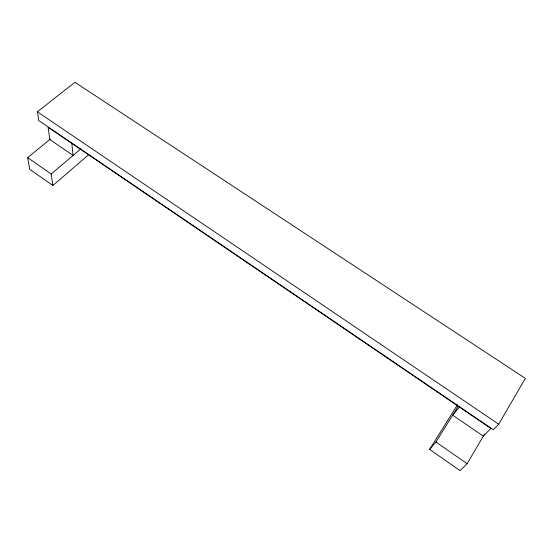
<?xml version="1.0" encoding="UTF-8"?>
<svg xmlns="http://www.w3.org/2000/svg" width="553" height="553" viewBox="0 0 553 553"><rect width="100%" height="100%" fill="white"/><g stroke="black" fill="none" stroke-linecap="round" stroke-linejoin="round"><path stroke-width="0.83" d="M498.695 424.22L525.35 378.376L74.959 82.307L37.39 111.81L38.724 120.554L493.29 429.709L498.695 424.22L37.39 111.81M457.462 404.803L429.633 449.375L460.075 470.693L467.105 463.725L484.552 434.064M429.633 449.375L435.93 442.013L458.167 406.317M459.453 407.063L452.651 415.172L483.322 436.151L490.857 428.43L48.104 127.252L49.811 139.515L73.086 155.441L71.807 143.379M50.364 139.066L27.65 157.633L29.738 169.329L52.846 185.504L88.798 154.626M52.846 185.504L51.18 174.015L80.89 148.826M27.65 157.633L51.18 174.015M435.93 442.013L467.105 463.725"/></g></svg>
